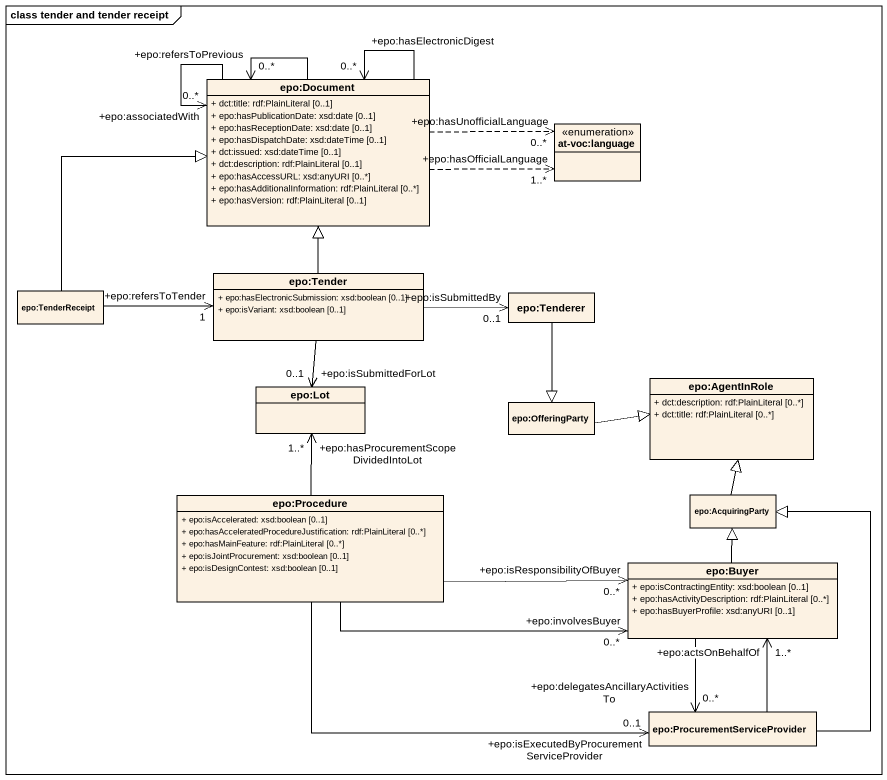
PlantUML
@startuml
mainframe class tender and tender receipt
hide circle
hide empty members
skinparam classAttributeIconSize 0
class "epo:Document" as epo_Document {
  + dct:title: rdf:PlainLiteral [0..1]
  + epo:hasPublicationDate: xsd:date [0..1]
  + epo:hasReceptionDate: xsd:date [0..1]
  + epo:hasDispatchDate: xsd:dateTime [0..1]
  + dct:issued: xsd:dateTime [0..1]
  + dct:description: rdf:PlainLiteral [0..1]
  + epo:hasAccessURL: xsd:anyURI [0..*]
  + epo:hasAdditionalInformation: rdf:PlainLiteral [0..*]
  + epo:hasVersion: rdf:PlainLiteral [0..1]
}
enum "at-voc:language" as at_voc_language
class "epo:Tender" as epo_Tender {
  + epo:hasElectronicSubmission: xsd:boolean [0..1]
  + epo:isVariant: xsd:boolean [0..1]
}
class "epo:TenderReceipt" as epo_TenderReceipt
class "epo:Tenderer" as epo_Tenderer
class "epo:Lot" as epo_Lot
class "epo:OfferingParty" as epo_OfferingParty
class "epo:AgentInRole" as epo_AgentInRole {
  + dct:description: rdf:PlainLiteral [0..*]
  + dct:title: rdf:PlainLiteral [0..*]
}
class "epo:Procedure" as epo_Procedure {
  + epo:isAccelerated: xsd:boolean [0..1]
  + epo:hasAcceleratedProcedureJustification: rdf:PlainLiteral [0..*]
  + epo:hasMainFeature: rdf:PlainLiteral [0..*]
  + epo:isJointProcurement: xsd:boolean [0..1]
  + epo:isDesignContest: xsd:boolean [0..1]
}
class "epo:AcquiringParty" as epo_AcquiringParty
class "epo:Buyer" as epo_Buyer {
  + epo:isContractingEntity: xsd:boolean [0..1]
  + epo:hasActivityDescription: rdf:PlainLiteral [0..*]
  + epo:hasBuyerProfile: xsd:anyURI [0..1]
}
class "epo:ProcurementServiceProvider" as epo_ProcurementServiceProvid
epo_Document --> "+epo:associatedWith\n0..*" epo_Document
epo_Document --> "+epo:hasElectronicDigest\n0..*" epo_Document
epo_Document --> "+epo:refersToPrevious\n0..*" epo_Document
epo_Document .right.> "+epo:hasOfficialLanguage\n1..*" at_voc_language
epo_Document .right.> "+epo:hasUnofficialLanguage\n0..*" at_voc_language
epo_Tender -up-|> epo_Document
epo_Tender -right-> "+epo:isSubmittedBy\n0..1" epo_Tenderer
epo_Tender --> "+epo:isSubmittedForLot\n0..1" epo_Lot
epo_TenderReceipt -up-|> epo_Document
epo_TenderReceipt -right-> "+epo:refersToTender\n1" epo_Tender
epo_Tenderer --|> epo_OfferingParty
epo_OfferingParty -right-|> epo_AgentInRole
epo_Procedure -up-> "+epo:hasProcurementScopeDividedIntoLot\n1..*" epo_Lot
epo_Procedure -right-> "+epo:involvesBuyer\n0..*" epo_Buyer
epo_Procedure -right-> "+epo:isResponsibilityOfBuyer\n0..*" epo_Buyer
epo_Procedure -right-> "+epo:isExecutedByProcurementServiceProvider\n0..1" epo_ProcurementServiceProvid
epo_AcquiringParty -up-|> epo_AgentInRole
epo_Buyer -up-|> epo_AcquiringParty
epo_Buyer --> "+epo:delegatesAncillaryActivitiesTo\n0..*" epo_ProcurementServiceProvid
epo_ProcurementServiceProvid -up-|> epo_AcquiringParty
epo_ProcurementServiceProvid -up-> "+epo:actsOnBehalfOf\n1..*" epo_Buyer
@enduml
